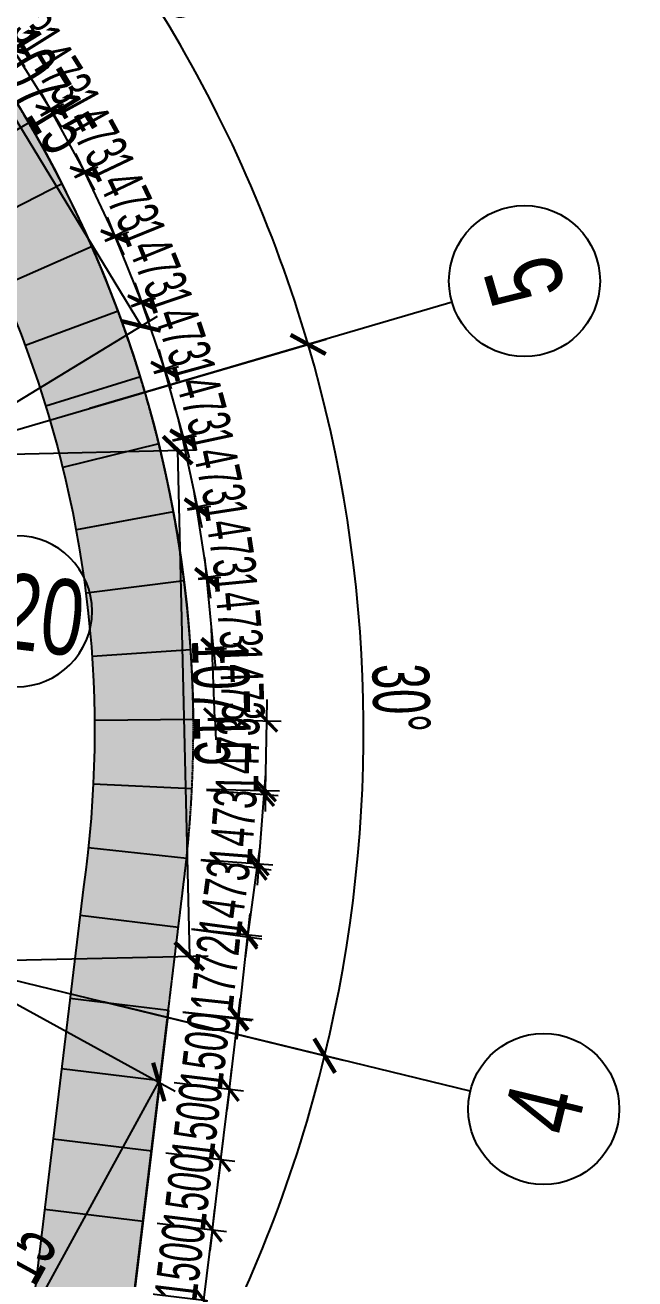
# Model space of a CAD drawing. Extents: x -668578 to 2331563, y -1202445 to 1620273.
# Drawn here: x 1697880 to 1710800, y 103391 to 129938 of the extents above; entities that cross this region are included whole.
import ezdxf
from ezdxf.enums import TextEntityAlignment as Align

# ---------------------------------------------------------------- set-up
doc = ezdxf.new("R2010")
doc.units = 0
doc.linetypes.add('CENTER2', pattern=[28.575000000000003, 19.05, -3.175, 3.175, -3.175])
doc.linetypes.add('DASH', pattern=[0.35, 0.25, -0.1])
doc.layers.get('0').update_dxf_attribs({"color": 8})
doc.layers.get('Defpoints').update_dxf_attribs({"color": 8})
for name, color, linetype in [('#填充层', 8, 'Continuous'), ('#幕墙线-平面', 8, 'Continuous'), ('#标注', 8, 'Continuous'), ('#轴线', 8, 'CENTER2'), ('dim', 8, 'Continuous')]:
    doc.layers.add(name, color=color, linetype=linetype)
doc.styles.add('JHZX', font='jrs.shx', dxfattribs={"width": 0.6, "bigfont": 'jhz.shx'})
doc.dimstyles.new('JZBZ-300', dxfattribs={"dimscale": 300, "dimtxt": 3, "dimasz": 1.5, "dimexe": 1, "dimexo": 1, "dimgap": 0.5, "dimtad": 1, "dimdec": 0, "dimdsep": 46, "dimtxsty": 'JHZX', "dimblk1": 'ARCHTICK', "dimblk2": 'ARCHTICK', "dimsah": 1, "dimcen": 0, "dimclrd": 1, "dimclre": 1, "dimclrt": 2, "dimazin": 2, "dimtfac": 1, "dimtdec": 0, "dimtix": 1, "dimtmove": 0, "dimatfit": 3, "dimfxl": 0, "dimtolj": 1, "dimlwd": -1, "dimlwe": -1, "dimarcsym": 0})
doc.dimstyles.new('JZBZ-400', dxfattribs={"dimscale": 400, "dimtxt": 3, "dimasz": 1.5, "dimexe": 1, "dimexo": 1, "dimgap": 0.5, "dimtad": 1, "dimdec": 0, "dimdsep": 46, "dimtxsty": 'JHZX', "dimblk1": 'ARCHTICK', "dimblk2": 'ARCHTICK', "dimsah": 1, "dimcen": 0, "dimclrd": 1, "dimclre": 1, "dimclrt": 2, "dimazin": 2, "dimtfac": 1, "dimtdec": 0, "dimtix": 1, "dimtmove": 0, "dimatfit": 3, "dimfxl": 0, "dimtolj": 1, "dimlwd": -1, "dimlwe": -1, "dimarcsym": 0})

# ---------------------------------------------------------------- blocks, each defined once
blk = doc.blocks.new('*U2924')
at = {"linetype": 'ByBlock'}
blk.add_line((-8.960830237663566e-17, -20), (0, 0), dxfattribs=at)
blk.add_circle((0, -24), 4, dxfattribs=at)
at = {"color": 253, "linetype": 'ByBlock', "style": 'JHZX', "width": 0.75}
blk.add_attdef('AXES', text='', height=4, dxfattribs=at).set_placement((0, -24), align=Align.MIDDLE_CENTER)
blk = doc.blocks.new('_ARCHTICK')
at = {"color": 0, "linetype": 'ByBlock', "const_width": 0.15}
blk.add_lwpolyline([(-0.5, -0.5), (0.5, 0.5)], dxfattribs=at)
blk = doc.blocks.new('*D2942')
at = {"layer": '#标注', "ltscale": 300, "transparency": 16777216}
for p, q in [((175879.3386035992, -14115.16864146593), (183166.8559963413, -15887.76285630407)), ((170415.5966348578, -24106.91187453847), (175840.4747200746, -29285.78219156068))]:
    blk.add_line(p, q, dxfattribs=at)
blk.add_arc((154502.6209182229, -8915.558944607481), 29099.99999999843, 316.3290280231266, 346.3290280231254, dxfattribs=at)
at = {"layer": 'Defpoints', "color": 0, "ltscale": 300, "transparency": 16777216}
for p in [(154502.6209182229, -8915.558944607481), (175490.6710093196, -14020.63028334121), (170126.2698036463, -23830.7054576306), (178720.6628729417, -25049.26415696922)]:
    blk.add_point(p, dxfattribs=at)
at = {"layer": '#标注', "ltscale": 300, "transparency": 16777216, "xscale": 600, "yscale": 600, "zscale": 600}
for p, rotation in [((182778.1884020617, -15793.22449817937), 76.3290280231253), ((175551.147888863, -29009.57577465283), 226.3290280231266)]:
    blk.add_blockref('_ARCHTICK', p, dxfattribs=dict(at, rotation=rotation))
at = {"layer": '#标注', "ltscale": 300, "transparency": 16777216, "insert": (179332.7394935706, -22493.30586867732), "char_height": 1200, "attachment_point": 5, "rotation": 61.329028023125964, "style": 'JHZX'}
blk.add_mtext('\\A1;30°', dxfattribs=at)
blk = doc.blocks.new('*D2943')
at = {"layer": '#标注', "ltscale": 300, "transparency": 16777216}
for p, q in [((175615.2063317162, -2730.194189163171), (182812.6786317785, -621.5471134412774)), ((175879.3386035992, -14115.16864146587), (183166.8559963489, -15887.76285630588))]:
    blk.add_line(p, q, dxfattribs=at)
blk.add_arc((154502.620918223, -8915.558944607388), 29100.00000000627, 346.3290280231252, 16.32902802312375, dxfattribs=at)
at = {"layer": 'Defpoints', "color": 0, "ltscale": 300, "transparency": 16777216}
for p in [(175231.34114238, -2842.655366534892), (154502.620918223, -8915.558944607388), (183542.9130871154, -10778.73653832387), (175490.6710093196, -14020.63028334116)]:
    blk.add_point(p, dxfattribs=at)
at = {"layer": '#标注', "ltscale": 300, "transparency": 16777216, "xscale": 600, "yscale": 600, "zscale": 600}
for p, rotation in [((182428.8134424422, -734.0082908129989), 106.3290280231238), ((182778.1884020693, -15793.22449818117), 256.3290280231252)]:
    blk.add_blockref('_ARCHTICK', p, dxfattribs=dict(at, rotation=rotation))
at = {"layer": '#标注', "ltscale": 300, "transparency": 16777216, "insert": (184394.5774244234, -8222.063283630165), "char_height": 1200, "attachment_point": 5, "rotation": 271.3290280231245, "style": 'JHZX'}
blk.add_mtext('\\A1;30°', dxfattribs=at)
blk = doc.blocks.new('*D2944')
at = {"layer": '#标注', "ltscale": 300, "transparency": 16777216}
for p, q in [((169693.9738481542, 6997.416772027253), (174872.8441651767, 12422.29485724411)), ((175615.206331716, -2730.194189163158), (182812.6786317712, -621.5471134432883))]:
    blk.add_line(p, q, dxfattribs=at)
blk.add_arc((154502.6209182229, -8915.55894460743), 29099.99999999877, 16.32902802312404, 46.32902802312555, dxfattribs=at)
at = {"layer": 'Defpoints', "color": 0, "ltscale": 300, "transparency": 16777216}
for p in [(169417.7674312464, 6708.089940815684), (180583.8404666577, 3991.028011914954), (175231.3411423797, -2842.655366534891), (154502.6209182229, -8915.55894460743)]:
    blk.add_point(p, dxfattribs=at)
at = {"layer": '#标注', "ltscale": 300, "transparency": 16777216, "xscale": 600, "yscale": 600, "zscale": 600}
for p, rotation in [((174596.6377482689, 12132.96802603254), 136.3290280231255), ((182428.813442435, -734.0082908150216), 286.3290280231241)]:
    blk.add_blockref('_ARCHTICK', p, dxfattribs=dict(at, rotation=rotation))
at = {"layer": '#标注', "ltscale": 300, "transparency": 16777216, "insert": (180043.066790917, 6631.004168309591), "char_height": 1200, "attachment_point": 5, "rotation": 301.3290280231248, "style": 'JHZX'}
blk.add_mtext('\\A1;30°', dxfattribs=at)
blk = doc.blocks.new('*D2979')
at = {"layer": '#标注', "ltscale": 300, "transparency": 16777216}
for p, q in [((169137.9811988486, 6265.085348027467), (173662.5627627481, 9019.214747077334)), ((173320.8845570935, 8811.233969646724), (178892.2260302708, -341.5636165607139)), ((174709.3226720259, -2887.712238179971), (179233.9042359254, -133.5828391301038))]:
    blk.add_line(p, q, dxfattribs=at)
at = {"layer": 'Defpoints', "color": 0, "ltscale": 300, "transparency": 16777216}
for p in [(168796.302993194, 6057.104570596857), (178892.2260302708, -341.5636165607139), (174367.6444663713, -3095.693015610581)]:
    blk.add_point(p, dxfattribs=at)
at = {"layer": '#标注', "ltscale": 300, "transparency": 16777216, "xscale": 600, "yscale": 600, "zscale": 600}
for p, rotation in [((173320.8845570935, 8811.233969646724), 121.3290280231698), ((178892.2260302708, -341.5636165607139), 301.3290280231699)]:
    blk.add_blockref('_ARCHTICK', p, dxfattribs=dict(at, rotation=rotation))
at = {"layer": '#标注', "ltscale": 300, "transparency": 16777216, "insert": (176789.9117049914, 4650.796731404247), "char_height": 1200, "attachment_point": 5, "rotation": 301.3290280231698, "style": 'JHZX'}
blk.add_mtext('\\A1;10715', dxfattribs=at)
blk = doc.blocks.new('*D2980')
at = {"layer": '#标注', "ltscale": 300, "transparency": 16777216}
for p, q in [((174967.1246617701, -13999.83059485507), (179614.561468603, -16541.16847116391)), ((174122.7212402518, -25750.57889589236), (179263.6057290221, -16349.25685386259)), ((169826.2401729998, -23401.15263688482), (174473.6769798327, -25942.49051319368))]:
    blk.add_line(p, q, dxfattribs=at)
at = {"layer": 'Defpoints', "color": 0, "ltscale": 300, "transparency": 16777216}
for p in [(174616.1689221892, -13807.91897755375), (179263.6057290221, -16349.25685386259), (169475.2844334189, -23209.2410195835)]:
    blk.add_point(p, dxfattribs=at)
at = {"layer": '#标注', "ltscale": 300, "transparency": 16777216, "xscale": 600, "yscale": 600, "zscale": 600}
for p, rotation in [((179263.6057290221, -16349.25685386259), 61.32902802313133), ((174122.7212402518, -25750.57889589236), 241.3290280231313)]:
    blk.add_blockref('_ARCHTICK', p, dxfattribs=dict(at, rotation=rotation))
at = {"layer": '#标注', "ltscale": 300, "transparency": 16777216, "insert": (175991.252005475, -20666.09464027483), "char_height": 1200, "attachment_point": 5, "rotation": 61.32902802313132, "style": 'JHZX'}
blk.add_mtext('\\A1;10715', dxfattribs=at)
blk = doc.blocks.new('*D2981')
at = {"layer": '#标注', "ltscale": 300, "transparency": 16777216}
for p, q in [((174767.5368611048, -3086.415481688746), (180063.0041364587, -2963.560238758509)), ((179663.111741727, -2972.837772684433), (179911.636197539, -13685.06373462605)), ((175016.0613169169, -13798.64144363036), (180311.5285922707, -13675.78620070012))]:
    blk.add_line(p, q, dxfattribs=at)
at = {"layer": 'Defpoints', "color": 0, "ltscale": 300, "transparency": 16777216}
for p in [(174367.6444663731, -3095.69301561467), (179911.636197539, -13685.06373462605), (174616.1689221852, -13807.91897755628)]:
    blk.add_point(p, dxfattribs=at)
at = {"layer": '#标注', "ltscale": 300, "transparency": 16777216, "xscale": 600, "yscale": 600, "zscale": 600}
for p, rotation in [((179663.111741727, -2972.837772684433), 91.3290280230972), ((179911.636197539, -13685.06373462605), 271.3290280230972)]:
    blk.add_blockref('_ARCHTICK', p, dxfattribs=dict(at, rotation=rotation))
at = {"layer": '#标注', "ltscale": 300, "transparency": 16777216, "insert": (180587.1587590964, -8310.395685803396), "char_height": 1200, "attachment_point": 5, "rotation": 271.3290280230972, "style": 'JHZX'}
blk.add_mtext('\\A1;10715', dxfattribs=at)
blk = doc.blocks.new('*D3074')
at = {"layer": '#标注', "ltscale": 300, "transparency": 16777216}
for p, q in [((180405.4063525682, -19487.67552819183), (180459.3460599786, -19040.91999329106)), ((179238.0958220678, -19346.73852002188), (180703.2433758354, -19523.63533313211)), ((180225.6073278669, -20976.86064452755), (180405.4063525682, -19487.67552819183)), ((179058.2967973665, -20835.9236363576), (180523.444351134, -21012.82044946783)), ((180225.6073278669, -20976.86064452755), (180171.6676204565, -21423.61617942833))]:
    blk.add_line(p, q, dxfattribs=at)
at = {"layer": 'Defpoints', "color": 0, "ltscale": 300, "transparency": 16777216}
for p in [(178940.2587988007, -19310.77871508161), (180405.4063525682, -19487.67552819183), (178760.4597740993, -20799.96383141732)]:
    blk.add_point(p, dxfattribs=at)
at = {"layer": '#标注', "ltscale": 300, "transparency": 16777216, "xscale": 450, "yscale": 450, "zscale": 450}
for p, rotation in [((180405.4063525682, -19487.67552819183), 263.1156299249083), ((180225.6073278669, -20976.86064452755), 83.11562992490829)]:
    blk.add_blockref('_ARCHTICK', p, dxfattribs=dict(at, rotation=rotation))
at = {"layer": '#标注', "ltscale": 300, "transparency": 16777216, "insert": (179719.8327936831, -20160.34847647914), "char_height": 900, "attachment_point": 5, "rotation": 83.11562992490833, "style": 'JHZX'}
blk.add_mtext('\\A1;1500', dxfattribs=at)
blk = doc.blocks.new('*D3075')
at = {"layer": '#标注', "ltscale": 300, "transparency": 16777216}
for p, q in [((180585.3246471488, -17998.50481693184), (180639.2643545593, -17551.74928203107)), ((179418.0141166515, -17857.56780876207), (180883.161670416, -18034.46462187216)), ((180405.5256224472, -19487.68993326756), (180585.3246471488, -17998.50481693184)), ((179238.2150919499, -19346.75292509779), (180703.3626457144, -19523.64973820788)), ((180405.5256224472, -19487.68993326756), (180351.5859150367, -19934.44546816832))]:
    blk.add_line(p, q, dxfattribs=at)
at = {"layer": 'Defpoints', "color": 0, "ltscale": 300, "transparency": 16777216}
for p in [(179120.1770933843, -17821.60800382175), (180585.3246471488, -17998.50481693184), (178940.3780686827, -19310.79312015746)]:
    blk.add_point(p, dxfattribs=at)
at = {"layer": '#标注', "ltscale": 300, "transparency": 16777216, "xscale": 450, "yscale": 450, "zscale": 450}
for p, rotation in [((180585.3246471488, -17998.50481693184), 263.1156299248995), ((180405.5256224472, -19487.68993326756), 83.11562992489951)]:
    blk.add_blockref('_ARCHTICK', p, dxfattribs=dict(at, rotation=rotation))
at = {"layer": '#标注', "ltscale": 300, "transparency": 16777216, "insert": (179899.7510882637, -18671.17776521904), "char_height": 900, "attachment_point": 5, "rotation": 83.11562992489951, "style": 'JHZX'}
blk.add_mtext('\\A1;1500', dxfattribs=at)
blk = doc.blocks.new('*D3076')
at = {"layer": '#标注', "ltscale": 300, "transparency": 16777216}
for p, q in [((180765.2429417309, -16509.33410567182), (180819.1826491414, -16062.57857077105)), ((179597.9324112349, -16368.39709750221), (181063.0799649981, -16545.29391061214)), ((180585.4439170293, -17998.51922200754), (180765.2429417309, -16509.33410567182)), ((179418.1333865334, -17857.58221383793), (180883.2809402965, -18034.47902694786)), ((180585.4439170293, -17998.51922200754), (180531.5042096188, -18445.2747569083))]:
    blk.add_line(p, q, dxfattribs=at)
at = {"layer": 'Defpoints', "color": 0, "ltscale": 300, "transparency": 16777216}
for p in [(179300.0953879677, -16332.43729256189), (180765.2429417309, -16509.33410567182), (179120.2963632662, -17821.62240889761)]:
    blk.add_point(p, dxfattribs=at)
at = {"layer": '#标注', "ltscale": 300, "transparency": 16777216, "xscale": 450, "yscale": 450, "zscale": 450}
for p, rotation in [((180765.2429417309, -16509.33410567182), 263.1156299248995), ((180585.4439170293, -17998.51922200754), 83.11562992489951)]:
    blk.add_blockref('_ARCHTICK', p, dxfattribs=dict(at, rotation=rotation))
at = {"layer": '#标注', "ltscale": 300, "transparency": 16777216, "insert": (180079.6693828458, -17182.00705395902), "char_height": 900, "attachment_point": 5, "rotation": 83.11562992489951, "style": 'JHZX'}
blk.add_mtext('\\A1;1500', dxfattribs=at)
blk = doc.blocks.new('*D3077')
at = {"layer": '#标注', "ltscale": 300, "transparency": 16777216}
for p, q in [((180945.1612363136, -15020.1633944119), (180999.1009437241, -14573.40785951113)), ((179777.8507058184, -14879.22638624238), (181242.9982595808, -15056.12319935222)), ((180765.362211612, -16509.34851074762), (180945.1612363136, -15020.1633944119)), ((179598.0516811168, -16368.4115025781), (181063.1992348792, -16545.30831568794)), ((180765.362211612, -16509.34851074762), (180711.4225042015, -16956.10404564839))]:
    blk.add_line(p, q, dxfattribs=at)
at = {"layer": 'Defpoints', "color": 0, "ltscale": 300, "transparency": 16777216}
for p in [(179480.0136825512, -14843.26658130206), (180945.1612363136, -15020.1633944119), (179300.2146578496, -16332.45169763778)]:
    blk.add_point(p, dxfattribs=at)
at = {"layer": '#标注', "ltscale": 300, "transparency": 16777216, "xscale": 450, "yscale": 450, "zscale": 450}
for p, rotation in [((180945.1612363136, -15020.1633944119), 263.1156299248995), ((180765.362211612, -16509.34851074762), 83.11562992489951)]:
    blk.add_blockref('_ARCHTICK', p, dxfattribs=dict(at, rotation=rotation))
at = {"layer": '#标注', "ltscale": 300, "transparency": 16777216, "insert": (180259.5876774285, -15692.8363426991), "char_height": 900, "attachment_point": 5, "rotation": 83.11562992489951, "style": 'JHZX'}
blk.add_mtext('\\A1;1500', dxfattribs=at)
blk = doc.blocks.new('*D3078')
at = {"layer": '#标注', "ltscale": 300, "transparency": 16777216}
for p, q in [((181156.0624737991, -13240.12148820409), (181203.7258254626, -12792.65282459936)), ((179966.0963766568, -13113.36898647846), (181454.3749162022, -13271.89705597975)), ((180968.4114919787, -15001.80905587921), (181156.0624737991, -13240.12148820409)), ((179778.4453948364, -14875.05655415359), (181266.7239343818, -15033.58462365487)), ((180968.4114919787, -15001.80905587921), (180920.7481403152, -15449.27771948394))]:
    blk.add_line(p, q, dxfattribs=at)
at = {"layer": 'Defpoints', "color": 0, "ltscale": 300, "transparency": 16777216}
for p in [(179667.7839342537, -13081.5934187028), (181156.0624737991, -13240.12148820409), (179480.1329524333, -14843.28098637792)]:
    blk.add_point(p, dxfattribs=at)
at = {"layer": '#标注', "ltscale": 300, "transparency": 16777216, "xscale": 450, "yscale": 450, "zscale": 450}
for p, rotation in [((181156.0624737991, -13240.12148820409), 263.9199087414361), ((180968.4114919787, -15001.80905587921), 83.91990874143615)]:
    blk.add_blockref('_ARCHTICK', p, dxfattribs=dict(at, rotation=rotation))
at = {"layer": '#标注', "ltscale": 300, "transparency": 16777216, "insert": (180465.6120980826, -14057.4141364903), "char_height": 900, "attachment_point": 5, "rotation": 83.91990874143613, "style": 'JHZX'}
blk.add_mtext('\\A1;1772', dxfattribs=at)
blk = doc.blocks.new('*D3079')
at = {"layer": '#标注', "ltscale": 300, "transparency": 16777216}
for p, q in [((181357.4507622178, -11824.57937453469), (181417.9786763144, -11378.66865296016)), ((180163.1743750638, -11662.46831715979), (181654.7245766009, -11864.93131726575)), ((181159.3412131755, -13284.05758855811), (181357.4507622178, -11824.57937453469)), ((179965.0648260215, -13121.94653118321), (181456.6150275586, -13324.40953128917)), ((181159.3412131755, -13284.05758855811), (181098.813299079, -13729.96831013263))]:
    blk.add_line(p, q, dxfattribs=at)
at = {"layer": 'Defpoints', "color": 0, "ltscale": 300, "transparency": 16777216}
for p in [(179865.9005606808, -11622.11637442873), (181357.4507622178, -11824.57937453469), (179667.7910116385, -13081.59458845215)]:
    blk.add_point(p, dxfattribs=at)
at = {"layer": '#标注', "ltscale": 300, "transparency": 16777216, "xscale": 450, "yscale": 450, "zscale": 450}
for p, rotation in [((181357.4507622178, -11824.57937453469), 262.2699172490485), ((181159.3412131755, -13284.05758855811), 82.2699172490485)]:
    blk.add_blockref('_ARCHTICK', p, dxfattribs=dict(at, rotation=rotation))
at = {"layer": '#标注', "ltscale": 300, "transparency": 16777216, "insert": (180663.8483589306, -12473.6145960843), "char_height": 900, "attachment_point": 5, "rotation": 82.26991724904852, "style": 'JHZX'}
blk.add_mtext('\\A1;1473', dxfattribs=at)
blk = doc.blocks.new('*D3080')
at = {"layer": '#标注', "ltscale": 300, "transparency": 16777216}
for p, q in [((181503.5680346526, -10271.45398911729), (181538.2502434583, -9822.79248598563)), ((180278.5240650431, -10176.75624827364), (181802.6757034071, -10294.57546165439)), ((181390.0521990447, -11739.93558780948), (181503.5680346526, -10271.45398911729)), ((180165.0082294352, -11645.23784696583), (181689.1598677992, -11763.05706034658)), ((181390.0521990447, -11739.93558780948), (181355.3699902391, -12188.59709094114))]:
    blk.add_line(p, q, dxfattribs=at)
at = {"layer": 'Defpoints', "color": 0, "ltscale": 300, "transparency": 16777216}
for p in [(179979.4163962887, -10153.63477573654), (181503.5680346526, -10271.45398911729), (179865.9005606808, -11622.11637442874)]:
    blk.add_point(p, dxfattribs=at)
at = {"layer": '#标注', "ltscale": 300, "transparency": 16777216, "xscale": 450, "yscale": 450, "zscale": 450}
for p, rotation in [((181503.5680346526, -10271.45398911729), 265.5797405601994), ((181390.0521990447, -11739.93558780948), 85.57974056019937)]:
    blk.add_blockref('_ARCHTICK', p, dxfattribs=dict(at, rotation=rotation))
at = {"layer": '#标注', "ltscale": 300, "transparency": 16777216, "insert": (180848.5947793398, -10959.45184338922), "char_height": 900, "attachment_point": 5, "rotation": 85.57974056019933, "style": 'JHZX'}
blk.add_mtext('\\A1;1473', dxfattribs=at)
blk = doc.blocks.new('*D3081')
at = {"layer": '#标注', "ltscale": 300, "transparency": 16777216}
for p, q in [((181559.7978078681, -8711.12837033381), (181568.5185921941, -8261.212880579636)), ((180307.90342617, -8686.862700112648), (181859.7414677042, -8716.94222655117)), ((181531.2544378228, -10183.71430217507), (181559.7978078681, -8711.12837033381)), ((180279.3600561248, -10159.4486319539), (181831.198097659, -10189.52815839242)), ((181531.2544378228, -10183.71430217507), (181522.5336534968, -10633.62979192924))]:
    blk.add_line(p, q, dxfattribs=at)
at = {"layer": 'Defpoints', "color": 0, "ltscale": 300, "transparency": 16777216}
for p in [(180007.9597663339, -8681.048843895289), (181559.7978078681, -8711.12837033381), (179979.4163962887, -10153.63477573654)]:
    blk.add_point(p, dxfattribs=at)
at = {"layer": '#标注', "ltscale": 300, "transparency": 16777216, "xscale": 450, "yscale": 450, "zscale": 450}
for p, rotation in [((181559.7978078681, -8711.12837033381), 268.8895657392409), ((181531.2544378228, -10183.71430217507), 88.8895657392409)]:
    blk.add_blockref('_ARCHTICK', p, dxfattribs=dict(at, rotation=rotation))
at = {"layer": '#标注', "ltscale": 300, "transparency": 16777216, "insert": (180945.6388031732, -9435.793623819696), "char_height": 900, "attachment_point": 5, "rotation": 88.88956573924085, "style": 'JHZX'}
blk.add_mtext('\\A1;1473', dxfattribs=at)
blk = doc.blocks.new('*D3090')
at = {"layer": '#标注', "ltscale": 300, "transparency": 16777216}
for p, q in [((180404.8058054899, -7191.861380783274), (180387.5380097628, -6742.192810355312)), ((180251.2145411144, -7197.759463845161), (180704.5848524419, -7180.349516965207)), ((180461.3237749716, -8663.638956911123), (180404.8058054899, -7191.861380783274)), ((180307.732510596, -8669.537039973009), (180761.1028219235, -8652.127093093055)), ((180461.3237749716, -8663.638956911123), (180478.5915706987, -9113.307527339086))]:
    blk.add_line(p, q, dxfattribs=at)
at = {"layer": 'Defpoints', "color": 0, "ltscale": 300, "transparency": 16777216}
for p in [(179951.4354941624, -7209.271327663228), (180404.8058054899, -7191.861380783274), (180007.9534636441, -8681.048903791077)]:
    blk.add_point(p, dxfattribs=at)
at = {"layer": '#标注', "ltscale": 300, "transparency": 16777216, "xscale": 450, "yscale": 450, "zscale": 450}
for p, rotation in [((180404.8058054899, -7191.861380783274), 272.1991439608196), ((180461.3237749716, -8663.638956911123), 92.19914396081958)]:
    blk.add_blockref('_ARCHTICK', p, dxfattribs=dict(at, rotation=rotation))
at = {"layer": '#标注', "ltscale": 300, "transparency": 16777216, "insert": (181032.6228841346, -7904.726441211036), "char_height": 900, "attachment_point": 5, "rotation": 272.1991439608196, "style": 'JHZX'}
blk.add_mtext('\\A1;1473', dxfattribs=at)
blk = doc.blocks.new('*D3091')
at = {"layer": '#标注', "ltscale": 300, "transparency": 16777216}
for p, q in [((180286.7501351209, -5697.232177152331), (180243.5475118259, -5249.310829882041)), ((180108.6463360802, -5714.410530861649), (180585.3643666344, -5668.430428289004)), ((180428.1535247166, -7163.291225090583), (180286.7501351209, -5697.232177152331)), ((180250.0497256758, -7180.469578799901), (180726.7677562301, -7134.489476227256)), ((180428.1535247166, -7163.291225090583), (180471.3561480116, -7611.212572360873))]:
    blk.add_line(p, q, dxfattribs=at)
at = {"layer": 'Defpoints', "color": 0, "ltscale": 300, "transparency": 16777216}
for p in [(179810.0321045666, -5743.212279724976), (180286.7501351209, -5697.232177152331), (179951.4354941623, -7209.271327663228)]:
    blk.add_point(p, dxfattribs=at)
at = {"layer": '#标注', "ltscale": 300, "transparency": 16777216, "xscale": 450, "yscale": 450, "zscale": 450}
for p, rotation in [((180286.7501351209, -5697.232177152331), 275.5092142294203), ((180428.1535247166, -7163.291225090583), 95.50921422942024)]:
    blk.add_blockref('_ARCHTICK', p, dxfattribs=dict(at, rotation=rotation))
at = {"layer": '#标注', "ltscale": 300, "transparency": 16777216, "insert": (180954.6802929458, -6372.658203394836), "char_height": 900, "attachment_point": 5, "rotation": 275.50921422942025, "style": 'JHZX'}
blk.add_mtext('\\A1;1473', dxfattribs=at)
blk = doc.blocks.new('*D3092')
at = {"layer": '#标注', "ltscale": 300, "transparency": 16777216}
for p, q in [((180074.0379598727, -4211.768397633325), (180005.0465769519, -3767.088525047813)), ((179880.6746346752, -4241.768413451427), (180370.4912082631, -4165.774142352751)), ((180299.8486781546, -5667.218008626296), (180074.0379598727, -4211.768397633325)), ((180106.4853529571, -5697.218024444399), (180596.301926545, -5621.223753345723)), ((180299.8486781546, -5667.218008626296), (180368.8400610755, -6111.897881211808))]:
    blk.add_line(p, q, dxfattribs=at)
at = {"layer": 'Defpoints', "color": 0, "ltscale": 300, "transparency": 16777216}
for p in [(180074.0379598727, -4211.768397633325), (179584.2213862848, -4287.762668732001), (179810.0321045667, -5743.212279724972)]:
    blk.add_point(p, dxfattribs=at)
at = {"layer": '#标注', "ltscale": 300, "transparency": 16777216, "xscale": 450, "yscale": 450, "zscale": 450}
for p, rotation in [((180074.0379598727, -4211.768397633325), 278.8190375405988), ((180299.8486781546, -5667.218008626296), 98.81903754059884)]:
    blk.add_blockref('_ARCHTICK', p, dxfattribs=dict(at, rotation=rotation))
at = {"layer": '#标注', "ltscale": 300, "transparency": 16777216, "insert": (180779.8498157944, -4847.504692568655), "char_height": 900, "attachment_point": 5, "rotation": 278.81903754059886, "style": 'JHZX'}
blk.add_mtext('\\A1;1473', dxfattribs=at)
blk = doc.blocks.new('*D3093')
at = {"layer": '#标注', "ltscale": 300, "transparency": 16777216}
for p, q in [((179777.8529387689, -2739.658719532039), (179683.303029758, -2299.703818768307)), ((179568.0548404211, -2784.746047971865), (180071.1562059447, -2676.62544685811)), ((180087.3173601122, -4179.643064374737), (179777.8529387689, -2739.658719532039)), ((179877.5192617644, -4224.73039281457), (180380.620627288, -4116.609791700808)), ((180087.3173601122, -4179.643064374737), (180181.8672691231, -4619.597965138477))]:
    blk.add_line(p, q, dxfattribs=at)
at = {"layer": 'Defpoints', "color": 0, "ltscale": 300, "transparency": 16777216}
for p in [(179274.7515732453, -2847.779320645794), (179777.8529387689, -2739.658719532039), (179584.2159945886, -4287.763665488499)]:
    blk.add_point(p, dxfattribs=at)
at = {"layer": '#标注', "ltscale": 300, "transparency": 16777216, "xscale": 450, "yscale": 450, "zscale": 450}
for p, rotation in [((179777.8529387689, -2739.658719532039), 282.1288518674294), ((180087.3173601122, -4179.643064374737), 102.1288518674294)]:
    blk.add_blockref('_ARCHTICK', p, dxfattribs=dict(at, rotation=rotation))
at = {"layer": '#标注', "ltscale": 300, "transparency": 16777216, "insert": (180519.1916837922, -3333.584346605508), "char_height": 900, "attachment_point": 5, "rotation": 282.12885186742943, "style": 'JHZX'}
blk.add_mtext('\\A1;1473', dxfattribs=at)
blk = doc.blocks.new('*D3094')
at = {"layer": '#标注', "ltscale": 300, "transparency": 16777216}
for p, q in [((179399.3508061103, -1285.369808427269), (179279.557723497, -851.6076416146097)), ((179171.8403326026, -1348.201892535864), (179688.5255839854, -1205.507753351754)), ((179791.4368246282, -2705.085181461684), (179399.3508061103, -1285.369808427269)), ((179563.9263511203, -2767.917265570293), (180080.6116025033, -2625.223126386169)), ((179791.4368246282, -2705.085181461684), (179911.2299072414, -3138.847348274336))]:
    blk.add_line(p, q, dxfattribs=at)
at = {"layer": 'Defpoints', "color": 0, "ltscale": 300, "transparency": 16777216}
for p in [(179399.3508061103, -1285.369808427269), (178882.6655547274, -1428.063947611387), (179274.7515732453, -2847.779320645808)]:
    blk.add_point(p, dxfattribs=at)
at = {"layer": '#标注', "ltscale": 300, "transparency": 16777216, "xscale": 450, "yscale": 450, "zscale": 450}
for p, rotation in [((179399.3508061103, -1285.369808427269), 285.4386763698066), ((179791.4368246282, -2705.085181461684), 105.4386763698066)]:
    blk.add_blockref('_ARCHTICK', p, dxfattribs=dict(at, rotation=rotation))
at = {"layer": '#标注', "ltscale": 300, "transparency": 16777216, "insert": (180173.7433711195, -1835.503384793446), "char_height": 900, "attachment_point": 5, "rotation": 285.4386763698066, "style": 'JHZX'}
blk.add_mtext('\\A1;1473', dxfattribs=at)
blk = doc.blocks.new('*D3095')
at = {"layer": '#标注', "ltscale": 300, "transparency": 16777216}
for p, q in [((178916.8665028084, 138.8693883385058), (178772.2283075293, 564.991193068563)), ((178693.3634382659, 63.00591565078503), (179200.9477059618, 235.2948518579069)), ((179390.2712510246, -1255.838871733671), (178916.8665028084, 138.8693883385058)), ((179166.7681864821, -1331.702344421392), (179674.352454178, -1159.41340821427)), ((179390.2712510246, -1255.838871733671), (179534.9094463038, -1681.960676463736))]:
    blk.add_line(p, q, dxfattribs=at)
at = {"layer": 'Defpoints', "color": 0, "ltscale": 300, "transparency": 16777216}
for p in [(178916.8665028084, 138.8693883385058), (178409.2822351125, -33.41954786861606), (178882.6869833287, -1428.127807940793)]:
    blk.add_point(p, dxfattribs=at)
at = {"layer": '#标注', "ltscale": 300, "transparency": 16777216, "xscale": 450, "yscale": 450, "zscale": 450}
for p, rotation in [((178916.8665028084, 138.8693883385058), 288.7487140177631), ((179390.2712510246, -1255.838871733671), 108.7487140177631)]:
    blk.add_blockref('_ARCHTICK', p, dxfattribs=dict(at, rotation=rotation))
at = {"layer": '#标注', "ltscale": 300, "transparency": 16777216, "insert": (179721.7312832233, -365.6338146588023), "char_height": 900, "attachment_point": 5, "rotation": 288.7487140177631, "style": 'JHZX'}
blk.add_mtext('\\A1;1473', dxfattribs=at)
blk = doc.blocks.new('*D3096')
at = {"layer": '#标注', "ltscale": 300, "transparency": 16777216}
for p, q in [((178352.9530790411, 1532.874425284856), (178183.9523660816, 1949.934084109787)), ((178134.2031563437, 1444.232687553944), (178630.992851591, 1645.541567257882)), ((178906.097010439, 167.8268153074459), (178352.9530790411, 1532.874425284856)), ((178687.3470877417, 79.18507757653424), (179184.136782989, 280.4939572804724)), ((178906.097010439, 167.8268153074459), (179075.0977233986, -249.2328435174786))]:
    blk.add_line(p, q, dxfattribs=at)
at = {"layer": 'Defpoints', "color": 0, "ltscale": 300, "transparency": 16777216}
for p in [(177856.1633837938, 1331.565545580917), (178352.9530790411, 1532.874425284856), (178409.3073151917, -33.48206439649221)]:
    blk.add_point(p, dxfattribs=at)
at = {"layer": '#标注', "ltscale": 300, "transparency": 16777216, "xscale": 450, "yscale": 450, "zscale": 450}
for p, rotation in [((178352.9530790411, 1532.874425284856), 292.0587516657313), ((178906.097010439, 167.8268153074459), 112.0587516657314)]:
    blk.add_blockref('_ARCHTICK', p, dxfattribs=dict(at, rotation=rotation))
at = {"layer": '#标注', "ltscale": 300, "transparency": 16777216, "insert": (179185.60458984, 1075.684904242225), "char_height": 900, "attachment_point": 5, "rotation": 292.05875166573134, "style": 'JHZX'}
blk.add_mtext('\\A1;1473', dxfattribs=at)
blk = doc.blocks.new('*D3097')
at = {"layer": '#标注', "ltscale": 300, "transparency": 16777216}
for p, q in [((177709.492069558, 2891.994111630149), (177516.6927210687, 3298.600077181691)), ((177496.2251624113, 2790.869867925459), (177980.562713259, 3020.527010623016)), ((178340.5295825172, 1561.161724142716), (177709.492069558, 2891.994111630149)), ((178127.2626753705, 1460.037480438026), (178611.6002262182, 1689.694623135583)), ((178340.5295825172, 1561.161724142716), (178533.3289310065, 1154.555758591174))]:
    blk.add_line(p, q, dxfattribs=at)
at = {"layer": 'Defpoints', "color": 0, "ltscale": 300, "transparency": 16777216}
for p in [(177225.1545187102, 2662.336968932592), (177709.492069558, 2891.994111630149), (177856.1920316694, 1331.504581445159)]:
    blk.add_point(p, dxfattribs=at)
at = {"layer": '#标注', "ltscale": 300, "transparency": 16777216, "xscale": 450, "yscale": 450, "zscale": 450}
for p, rotation in [((177709.492069558, 2891.994111630149), 295.3687893136902), ((178340.5295825172, 1561.161724142716), 115.3687893136902)]:
    blk.add_blockref('_ARCHTICK', p, dxfattribs=dict(at, rotation=rotation))
at = {"layer": '#标注', "ltscale": 300, "transparency": 16777216, "insert": (178567.1521134397, 2483.643715872138), "char_height": 900, "attachment_point": 5, "rotation": 295.3687893136902, "style": 'JHZX'}
blk.add_mtext('\\A1;1473', dxfattribs=at)
blk = doc.blocks.new('*D3082')
at = {"layer": '#标注', "ltscale": 300, "transparency": 16777216}
for p, q in [((176988.6304249295, 4211.693653889961), (176772.6757287958, 4606.489258244648)), ((176781.558112596, 4098.424311996467), (177251.8274944993, 4355.663451312459)), ((177695.4560207, 2919.516899915849), (176988.6304249295, 4211.693653889961)), ((177488.3837083665, 2806.24755802234), (177958.6530902698, 3063.486697338347)), ((177695.4560207, 2919.516899915849), (177911.4107168338, 2524.721295561161))]:
    blk.add_line(p, q, dxfattribs=at)
at = {"layer": 'Defpoints', "color": 0, "ltscale": 300, "transparency": 16777216}
for p in [(176988.6304249295, 4211.693653889961), (176518.3610430262, 3954.454514573968), (177225.1866387966, 2662.277760599842)]:
    blk.add_point(p, dxfattribs=at)
at = {"layer": '#标注', "ltscale": 300, "transparency": 16777216, "xscale": 450, "yscale": 450, "zscale": 450}
for p, rotation in [((176988.6304249295, 4211.693653889961), 298.6788269616588), ((177695.4560207, 2919.516899915849), 118.6788269616588)]:
    blk.add_blockref('_ARCHTICK', p, dxfattribs=dict(at, rotation=rotation))
at = {"layer": '#标注', "ltscale": 300, "transparency": 16777216, "insert": (177868.4373619544, 3853.544871747887), "char_height": 900, "attachment_point": 5, "rotation": 298.67882696165884, "style": 'JHZX'}
blk.add_mtext('\\A1;1473', dxfattribs=at)
blk = doc.blocks.new('*D3083')
at = {"layer": '#标注', "ltscale": 300, "transparency": 16777216}
for p, q in [((176192.7733481181, 5487.569786524109), (175954.3838515872, 5869.237767816376)), ((175992.5865411764, 5362.533277154362), (176447.2186689797, 5646.496117544753)), ((176973.0286559562, 4238.360099987171), (176192.7733481181, 5487.569786524109)), ((176772.8418490145, 4113.323590617409), (177227.4739768178, 4397.286431007815)), ((176973.0286559562, 4238.360099987171), (177211.4181524872, 3856.692118694904))]:
    blk.add_line(p, q, dxfattribs=at)
at = {"layer": 'Defpoints', "color": 0, "ltscale": 300, "transparency": 16777216}
for p in [(176192.7733481181, 5487.569786524109), (175738.1412203149, 5203.606946133732), (176518.396528153, 3954.397259596779)]:
    blk.add_point(p, dxfattribs=at)
at = {"layer": '#标注', "ltscale": 300, "transparency": 16777216, "xscale": 450, "yscale": 450, "zscale": 450}
for p, rotation in [((176192.7733481181, 5487.569786524109), 301.9888646096175), ((176973.0286559562, 4238.360099987171), 121.9888646096175)]:
    blk.add_blockref('_ARCHTICK', p, dxfattribs=dict(at, rotation=rotation))
at = {"layer": '#标注', "ltscale": 300, "transparency": 16777216, "insert": (177091.7916437602, 5180.817605296921), "char_height": 900, "attachment_point": 5, "rotation": 301.98886460961745, "style": 'JHZX'}
blk.add_mtext('\\A1;1473', dxfattribs=at)
blk = doc.blocks.new('*D3084')
at = {"layer": '#标注', "ltscale": 300, "transparency": 16777216}
for p, q in [((175324.5762693372, 6715.365463717011), (175064.547374864, 7082.632361271142)), ((175131.9429044218, 6578.978979524734), (175569.4208677066, 6888.718060032494)), ((176175.657915368, 5513.290916054888), (175324.5762693372, 6715.365463717011)), ((175983.0245504526, 5376.904431862611), (176420.5025137374, 5686.64351237037)), ((176175.657915368, 5513.290916054888), (176435.6868098412, 5146.024018500757))]:
    blk.add_line(p, q, dxfattribs=at)
at = {"layer": 'Defpoints', "color": 0, "ltscale": 300, "transparency": 16777216}
for p in [(175324.5762693372, 6715.365463717011), (174887.0983060524, 6405.626383209252), (175738.1799520832, 5203.551835547129)]:
    blk.add_point(p, dxfattribs=at)
at = {"layer": '#标注', "ltscale": 300, "transparency": 16777216, "xscale": 450, "yscale": 450, "zscale": 450}
for p, rotation in [((175324.5762693372, 6715.365463717011), 305.2989022575874), ((176175.657915368, 5513.290916054888), 125.2989022575874)]:
    blk.add_blockref('_ARCHTICK', p, dxfattribs=dict(at, rotation=rotation))
at = {"layer": '#标注', "ltscale": 300, "transparency": 16777216, "insert": (176239.8062890915, 6461.033382516893), "char_height": 900, "attachment_point": 5, "rotation": 305.29890225758743, "style": 'JHZX'}
blk.add_mtext('\\A1;1473', dxfattribs=at)
blk = doc.blocks.new('DSGDFG')
at = {"layer": '#轴线', "ltscale": 200}
for radius in [206950.0000000004, 212800.0000000004, 220600.0000000004, 228400.0000000004, 236200.0000000004]:
    blk.add_arc((197092.1513552468, 166179.1920613431), radius, 218.4388923744016, 265.1405841852512, dxfattribs=at)
at = {"layer": '#标注', "linetype": 'ByBlock'}
for p, xscale, yscale, rotation, values in [((177799.0924776087, -2090.35707841246), 399.9999999999999, 399.9999999999999, 106.3288078296103, {'AXES': '5'}), ((178090.5580402932, -14652.99652221592), 400, 400, 76.32880782961021, {'AXES': '4'})]:
    blk.add_blockref('*U2924', p, dxfattribs=dict(at, xscale=xscale, yscale=yscale, rotation=rotation)).add_auto_attribs(values)
ref = blk.add_blockref('*U2924', (175099.5652501958, -15914.2243839947), dxfattribs=dict(at, xscale=-400.0000000000006, yscale=400.0000000000006, rotation=173.1133663392856))
ref.add_attrib('AXES', 'S20', dxfattribs={"layer": '0', "color": 253, "linetype": 'ByBlock', "height": 1600.000000000002, "rotation": 353.1133663392856, "style": 'JHZX', "width": 0.7499999999999999}).set_placement((176250.6555403091, -6383.485108156397), align=Align.MIDDLE_CENTER)
at = {"layer": '#标注', "ltscale": 300}
for base, center, p1, p2, picture, middle in [((180583.8404666577, 3991.028011914954), (154502.6209182229, -8915.558944607415), (175231.3411423797, -2842.655366534891), (169417.7674312463, 6708.089940815669), '*D2944', (180043.066790917, 6631.004168309591)), ((183542.9130871154, -10778.73653832387), (154502.6209182229, -8915.558944607386), (175490.6710093196, -14020.63028334116), (175231.3411423799, -2842.655366534891), '*D2943', (184394.5774244234, -8222.063283630156)), ((178720.6628729417, -25049.26415696922), (154502.6209182229, -8915.558944607474), (170126.2698036463, -23830.7054576306), (175490.6710093196, -14020.63028334122), '*D2942', (179332.7394935706, -22493.30586867731))]:
    dim = blk.add_angular_dim_3p(base=base, center=center, p1=p1, p2=p2, dimstyle='JZBZ-400', override={"dimclrd": 256, "dimclre": 256, "dimclrt": 256}, dxfattribs=at)
    dim.commit()
    dim.dimension.update_dxf_attribs({"geometry": picture, "text_midpoint": middle})
for p1, p2, distance, picture, middle in [((168796.302993194, 6057.104570596857), (174367.6444663713, -3095.693015610595), 5296.892209125091, '*D2979', (176789.9117049914, 4650.796731404247)), ((174367.6444663731, -3095.69301561467), (174616.1689221852, -13807.91897755628), 5296.892209122093, '*D2981', (180587.1587590964, -8310.395685803396)), ((169475.2844334189, -23209.24101958351), (174616.1689221892, -13807.91897755375), -5296.892209122927, '*D2980', (175991.252005475, -20666.09464027483))]:
    dim = blk.add_aligned_dim(p1=p1, p2=p2, distance=distance, dimstyle='JZBZ-400', override={"dimclrd": 256, "dimclre": 256, "dimclrt": 256}, dxfattribs=at)
    dim.commit()
    dim.dimension.update_dxf_attribs({"geometry": picture, "text_midpoint": middle})
blk = doc.blocks.new('D1')
at = {"layer": '#标注', "ltscale": 300}
for p1, p2, distance, picture, middle in [((175738.1799520832, 5203.551835547129), (174887.0983060524, 6405.626383209266), -536.0273000077697, '*D3084', (176239.8062890915, 6461.033382516893)), ((176518.396528153, 3954.397259596779), (175738.1412203149, 5203.606946133717), -536.027300007604, '*D3083', (177091.7916437602, 5180.817605296921)), ((177225.1866387967, 2662.277760599842), (176518.3610430262, 3954.454514573968), -536.027300006009, '*D3082', (177868.4373619544, 3853.544871747887)), ((177856.1920316694, 1331.504581445159), (177225.1545187102, 2662.336968932592), -536.0273000074445, '*D3097', (178567.1521134397, 2483.643715872138)), ((178409.3073151917, -33.48206439649221), (177856.1633837938, 1331.565545580917), -536.0273000058304, '*D3096', (179185.60458984, 1075.684904242225)), ((178882.6869833288, -1428.127807940793), (178409.2822351125, -33.41954786861606), -536.0273000060397, '*D3095', (179721.7312832233, -365.6338146588023)), ((179274.7515732453, -2847.779320645801), (178882.6655547274, -1428.063947611387), -536.0273000082312, '*D3094', (180173.7433711195, -1835.503384793446)), ((179584.2159945886, -4287.763665488499), (179274.7515732453, -2847.779320645801), -514.5882318678689, '*D3093', (180519.1916837922, -3333.584346605508)), ((179810.0321045667, -5743.212279724976), (179584.2213862848, -4287.762668732001), -495.6767142010975, '*D3092', (180779.8498157944, -4847.504692568655)), ((179951.4354941624, -7209.271327663228), (179810.0321045667, -5743.212279724976), -478.9303190319849, '*D3091', (180954.6802929458, -6372.658203394836)), ((180007.953463644, -8681.048903791074), (179951.4354941624, -7209.271327663228), -453.70446927878186, '*D3090', (181032.6228841346, -7904.726441211036)), ((179979.4163962887, -10153.63477573654), (180007.9597663339, -8681.048843895289), -1552.1295323082738, '*D3081', (180945.6388031732, -9435.793623819696)), ((179865.9005606808, -11622.11637442873), (179979.4163962887, -10153.63477573654), -1528.6986569527055, '*D3080', (180848.5947793398, -10959.45184338922)), ((179667.7910116385, -13081.59458845215), (179865.9005606808, -11622.11637442873), -1505.2286438003268, '*D3079', (180663.8483589306, -12473.6145960843)), ((179480.1329524333, -14843.28098637793), (179667.7839342537, -13081.5934187028), -1496.6977517492257, '*D3078', (180465.6120980826, -14057.4141364903)), ((179300.2146578496, -16332.45169763778), (179480.0136825512, -14843.26658130206), -1475.7878698459424, '*D3077', (180259.5876774285, -15692.8363426991)), ((179120.2963632662, -17821.62240889762), (179300.0953879678, -16332.4372925619), -1475.7878698466163, '*D3076', (180079.6693828458, -17182.00705395902)), ((178940.3780686827, -19310.79312015747), (179120.1770933843, -17821.60800382175), -1475.7878698480527, '*D3075', (179899.7510882637, -18671.17776521904)), ((178760.4597740993, -20799.96383141732), (178940.2587988006, -19310.7787150816), -1475.7878698511327, '*D3074', (179719.8327936831, -20160.34847647914))]:
    dim = blk.add_aligned_dim(p1=p1, p2=p2, distance=distance, dimstyle='JZBZ-300', override={"dimclrd": 256, "dimclre": 256, "dimclrt": 256}, dxfattribs=at)
    dim.commit()
    dim.dimension.update_dxf_attribs({"geometry": picture, "text_midpoint": middle})

msp = doc.modelspace()

# ---------------------------------------------------------------- hatches: boundary and pattern name
at = {"layer": '#填充层', "ltscale": 5}
h = msp.add_hatch(dxfattribs=at)
h.set_pattern_fill('DOTS', color=256, scale=300)
h.set_pattern_definition([(0, (1499898.777027618, 275661.4264817045), (238.125, 476.25), [0, -476.25])])
edge = h.paths.add_edge_path()
edge.add_arc((1718541.04347246, 290089.1825916904), 258450.0000122762, 224.2010680907206, 263.0036580566755)
edge.add_arc((1687376.985044699, 36144.25949104445), 2599.999999999618, 263.0036580561427, 353.115629925022)
edge.add_line((1689958.239246348, 35832.60784823389), (1699116.865503937, 111688.9142534468))
edge.add_arc((1675951.513029902, 114994.4315735811), 23399.99999999987, 351.8791540171561, 408.4110155012523)
edge.add_line((1691484.021918594, 132495.8934445993), (1690101.995247554, 131048.2174569779))
edge.add_arc((1675948.321140328, 114990.4893547565), 21405.07235536606, 48.60625955378568, 51.23890231349652)
edge.add_line((1689349.491480396, 131681.377768946), (1689159.609878179, 131449.1013408638))
edge.add_arc((1675949.607221914, 114985.3847495828), 21108.24801295796, 51.25746606330708, 104.0093023544159)
edge.add_line((1670839.73464989, 135465.7982335488), (1670192.590099086, 137674.7050877369))
edge.add_arc((1675951.513030889, 114994.4315731884), 23400.00000062333, 104.2473117498924, 212.3661627149257)
edge.add_line((1656186.838222372, 102467.7548493821), (1652038.789221159, 89843.20838746446))
edge.add_arc((1718541.043465732, 290089.1825787133), 210999.9999986069, 242.3756600973465, 251.62852708999202, ccw=False)
edge.add_line((1620706.153831682, 103141.7718726395), (1620179.691224763, 102119.3262593125))
edge.add_arc((1718541.04346532, 290089.1825779399), 212149.9999977291, 234.0851270116521, 242.37772087812482, ccw=False)
edge.add_line((1594097.542817536, 118271.1461394996), (1594778.255679421, 119198.0699989475))
edge.add_arc((1718541.04346347, 290089.1825760542), 210999.9999950733, 233.5227855587175, 234.0871865955971, ccw=False)
edge.add_arc((1601139.379293661, 142933.1030267347), 23899.9999999685, 250.3460703162144, 257.1003230833905)
edge.add_line((1595803.83288865, 119636.280398778), (1596334.551120201, 119514.7328470948))
edge.add_arc((1590954.355791283, 96022.95772849166), 24100.00000000698, 56.67752398748638, 77.10032308337088, ccw=False)
edge.add_arc((1718541.043459417, 290089.1825656286), 208149.9999842003, 236.6775239869844, 251.6257060700821)
edge.add_line((1652927.316339129, 92551.18291288603), (1655362.302962887, 99959.25135525523))
edge.add_arc((1675951.512233832, 114994.4316696944), 25494.55207471757, -6.884370074981291, 216.1386244719837, ccw=False)
edge.add_line((1701262.250565385, 111938.5012709214), (1691785.922599286, 33450.83100518363))
edge.add_arc((1689205.315513597, 33761.66306029755), 2599.259413216486, 263.4547283034507, 353.1318561132468, ccw=False)
edge.add_arc((1718541.053828594, 290089.2039390777), 260600.0223987816, 224.7692622454333, 263.4709527714301, ccw=False)
edge.add_arc((1535374.285491531, 108391.8001744133), 2599.999999823963, 144.4518068245103, 224.7692605196787, ccw=False)

# ---------------------------------------------------------------- linework, layer by layer
at = {"layer": '#幕墙线-平面', "ltscale": 300}
msp.add_lwpolyline([(1687060.289512337, 33563.6192701261, -0.1896724665705532), (1520685.200405335, 123807.8911893588, -0.4137557307421613), (1520999.729779983, 127468.4832556868), (1553033.76597313, 154475.9787489982, -0.4142820029461422), (1557191.102681616, 154121.5518412802, 0.06101702159663614), (1594778.255679421, 119198.0699989475), (1594097.542817536, 118271.1461394997, 0.03619906562373296), (1620179.691224763, 102119.3262593125), (1620706.153831682, 103141.7718726394, 0.04039519900043325), (1652038.789221159, 89843.20838746446), (1656186.838222372, 102467.7548493822, -0.5101788404661648), (1670192.590099086, 137674.7050877369), (1670839.73464989, 135465.7982335488, -0.2343261784634417), (1689159.609878179, 131449.1013408638), (1689349.491480396, 131681.377768946, -0.01148757632340535), (1690101.995247555, 131048.2174569779), (1691484.021918594, 132495.8934445993, -0.2517943818826403), (1699116.865503937, 111688.9142534462), (1689958.239246348, 35832.60784823413, -0.4147747798173004), (1687060.388975351, 33563.60706794064, 0.4147747798173004)], format="xyb", dxfattribs=at)
at = {"layer": '#幕墙线-平面', "linetype": 'DASH'}
msp.add_lwpolyline([(1701260.772420367, 111938.6666949292, 1.469013519983646), (1655360.824817874, 99959.41677931677), (1652925.838194116, 92551.34833694746, -0.06531639655468416), (1604192.228229745, 116160.8885729812, 0.08934789545122705), (1596333.072975181, 119514.8982711581), (1595802.354743637, 119636.4458228394, -0.1125361045484937), (1586232.723067736, 124250.5045660065, -0.0289167358602207), (1567982.280702303, 140623.209537493, 0.4135317777768934), (1564309.650820475, 140640.842018419), (1533545.329197164, 110241.3772921534, 0.4147813150809291), (1533526.940849237, 106560.9066498611, 0.1704931411937264), (1688909.029618458, 31179.34172008293, 0.4123966734240728), (1691784.445578917, 33451.00576550497), (1701260.771450383, 111938.6585777536)], format="xyb", dxfattribs=at)
at = {"layer": '#幕墙线-平面', "ltscale": 300}
for points in [[(1697960.356639743, 127871.0024722001), (1696152.817509402, 126812.9726545918)], [(1698667.170518099, 126578.9932109883), (1696801.559669027, 125627.0893489917)], [(1699298.209217455, 125248.3302372756), (1697380.750864433, 124405.7281561666)], [(1699851.367411072, 123883.4530257551), (1697888.458747081, 123152.9638886077)], [(1700324.799603999, 122488.9151996656), (1698322.989457338, 121872.9761285025)], [(1700716.926290168, 121069.3693385932), (1698682.89327568, 120570.0352834454)], [(1701026.439222088, 119629.5514561272), (1698966.969459376, 119248.4883391291)], [(1701252.305775526, 118174.2651991551), (1699174.27024851, 117912.7443565487)], [(1701393.77239465, 116708.3658215143), (1699304.10402798, 116567.2597621056)], [(1701450.367106098, 115236.7439854673), (1699356.037634928, 115216.5234796861)], [(1701421.823736053, 113764.158053626), (1699324.263337865, 113865.4749572229)], [(1701308.307900445, 112295.6764549338), (1699220.095443821, 112517.9274959234)], [(1701128.889902028, 110833.9418034338), (1699044.030739158, 111085.6604380116)], [(1700922.540292146, 109074.5118425593), (1698831.690618598, 109326.9537505338)], [(1700742.621997815, 107585.341131269), (1698651.772324267, 107837.7830392435)], [(1700562.703703483, 106096.1704199788), (1698471.854029935, 106348.6123279533)], [(1700382.785409152, 104606.9997086885), (1698291.935735604, 104859.441616663)]]:
    msp.add_lwpolyline(points, dxfattribs=at)
msp.add_arc((1675954.74799283, 114993.1485839402), 25496.78279094155, 0.5474102700623885, 205.7611659282586, dxfattribs=at)
at = {"layer": 'dim', "ltscale": 300}
msp.add_lwpolyline([(1691885.251624112, 34273.52718010003), (1700922.540292146, 109074.5118425593)], dxfattribs=at)
msp.add_arc((1675954.2108353, 114995.2039685361), 25497.19737317585, 17.09370430956382, 215.6809690177443, dxfattribs=at)

# ---------------------------------------------------------------- block references
at = {"layer": '#标注'}
msp.add_blockref('DSGDFG', (1521448.890479225, 123909.9869659723), dxfattribs=at)
at = {"layer": 'dim'}
msp.add_blockref('D1', (1521442.407339764, 123917.7928293626), dxfattribs=at)

doc.saveas('drawing.dxf')
